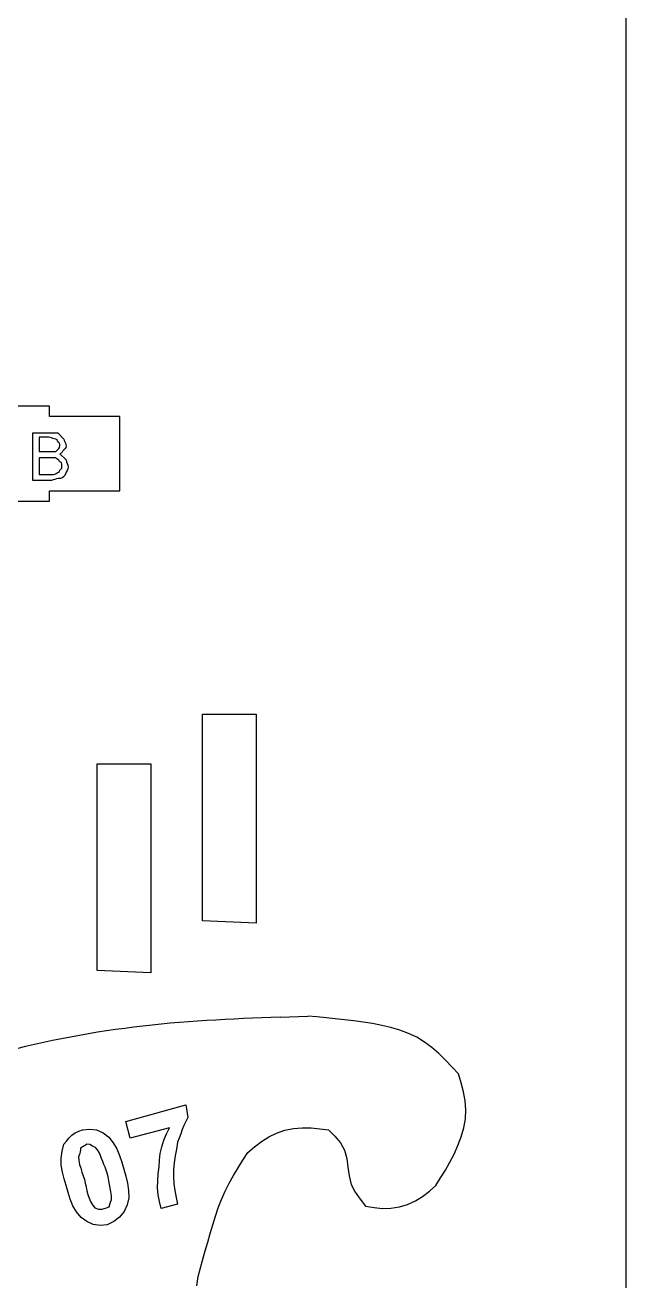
# Model space of a CAD drawing. Extents: x -314 to 250, y -186 to 186.
# Drawn here: x -158.3 to -134.1, y -92.6 to -42 of the extents above; entities that cross this region are included whole.
import ezdxf

# ---------------------------------------------------------------- set-up
doc = ezdxf.new("R2010")
doc.units = 0
doc.header["$MEASUREMENT"] = 0
doc.layers.get('0').update_dxf_attribs({"linetype": 'CONTINUOUS'})

msp = doc.modelspace()

# ---------------------------------------------------------------- linework, layer by layer
for p, q in [((-134.055, -3.625), (-134.055, -184.209)), ((-157.281, -57.315), (-160.03, -57.315)), ((-157.281, -57.731), (-157.281, -57.315)), ((-154.453, -57.731), (-157.281, -57.731)), ((-154.453, -60.734), (-154.453, -57.731)), ((-157.949, -60.318), (-157.949, -58.399)), ((-157.949, -58.399), (-156.951, -58.399)), ((-157.368, -58.569), (-157.698, -58.569)), ((-157.698, -58.569), (-157.698, -59.15)), ((-157.31, -58.574), (-157.368, -58.569)), ((-157.253, -58.583), (-157.31, -58.574)), ((-157.198, -58.599), (-157.253, -58.583)), ((-157.144, -58.62), (-157.198, -58.599)), ((-157.089, -58.639), (-157.144, -58.62)), ((-157.033, -58.651), (-157.089, -58.639)), ((-156.978, -58.669), (-157.033, -58.651)), ((-156.956, -58.721), (-156.978, -58.669)), ((-156.923, -58.767), (-156.956, -58.721)), ((-156.951, -58.399), (-156.7, -58.651)), ((-156.7, -58.651), (-156.687, -58.708)), ((-156.687, -58.708), (-156.665, -58.762)), ((-157.698, -59.15), (-157.281, -59.15)), ((-157.281, -59.15), (-157.033, -59.15)), ((-157.033, -59.15), (-156.951, -59.067)), ((-156.951, -59.067), (-156.91, -59.027)), ((-156.882, -58.81), (-156.923, -58.767)), ((-156.91, -59.027), (-156.877, -58.979)), ((-156.868, -58.865), (-156.882, -58.81)), ((-156.877, -58.979), (-156.868, -58.923)), ((-156.868, -58.923), (-156.868, -58.865)), ((-156.812, -59.214), (-156.868, -59.233)), ((-156.868, -59.233), (-156.617, -59.485)), ((-156.774, -59.171), (-156.812, -59.214)), ((-156.743, -59.12), (-156.774, -59.171)), ((-156.706, -59.074), (-156.743, -59.12)), ((-156.664, -59.033), (-156.706, -59.074)), ((-156.665, -58.762), (-156.639, -58.815)), ((-156.629, -58.986), (-156.664, -59.033)), ((-156.639, -58.815), (-156.621, -58.871)), ((-156.615, -58.93), (-156.629, -58.986)), ((-156.621, -58.871), (-156.615, -58.93)), ((-157.698, -59.402), (-157.698, -60.066)), ((-157.281, -59.402), (-157.698, -59.402)), ((-157.033, -59.402), (-157.281, -59.402)), ((-156.993, -59.437), (-157.033, -59.402)), ((-156.947, -59.467), (-156.993, -59.437)), ((-156.901, -59.495), (-156.947, -59.467)), ((-156.88, -59.545), (-156.901, -59.495)), ((-156.843, -59.578), (-156.88, -59.545)), ((-156.797, -59.603), (-156.843, -59.578)), ((-156.785, -59.658), (-156.797, -59.603)), ((-156.782, -59.711), (-156.785, -59.658)), ((-156.781, -59.765), (-156.782, -59.711)), ((-156.617, -59.485), (-156.599, -59.557)), ((-156.599, -59.557), (-156.567, -59.624)), ((-156.567, -59.624), (-156.54, -59.694)), ((-156.54, -59.694), (-156.533, -59.768)), ((-157.698, -60.066), (-157.281, -60.066)), ((-157.281, -60.066), (-157.116, -60.066)), ((-157.116, -60.066), (-157.064, -60.054)), ((-156.994, -60.243), (-157.065, -60.268)), ((-157.064, -60.054), (-157.014, -60.034)), ((-157.014, -60.034), (-156.971, -60.001)), ((-156.921, -60.233), (-156.994, -60.243)), ((-156.971, -60.001), (-156.926, -59.974)), ((-156.926, -59.974), (-156.881, -59.948)), ((-156.846, -60.229), (-156.921, -60.233)), ((-156.881, -59.948), (-156.866, -59.896)), ((-156.866, -59.896), (-156.829, -59.858)), ((-156.775, -60.207), (-156.846, -60.229)), ((-156.829, -59.858), (-156.792, -59.817)), ((-156.792, -59.817), (-156.781, -59.765)), ((-156.713, -60.166), (-156.775, -60.207)), ((-156.664, -60.109), (-156.713, -60.166)), ((-156.632, -60.042), (-156.664, -60.109)), ((-156.611, -59.972), (-156.632, -60.042)), ((-156.565, -59.912), (-156.611, -59.972)), ((-156.54, -59.843), (-156.565, -59.912)), ((-156.533, -59.768), (-156.54, -59.843)), ((-157.281, -60.318), (-157.949, -60.318)), ((-157.207, -60.31), (-157.281, -60.318)), ((-157.281, -60.734), (-154.453, -60.734)), ((-157.281, -61.151), (-157.281, -60.734)), ((-157.134, -60.294), (-157.207, -60.31)), ((-157.065, -60.268), (-157.134, -60.294)), ((-160.03, -61.151), (-157.281, -61.151)), ((-151.123, -69.74), (-148.957, -69.74)), ((-151.123, -78.075), (-151.123, -69.74)), ((-148.957, -69.74), (-148.957, -78.16)), ((-155.367, -80.076), (-155.367, -71.741)), ((-155.367, -71.741), (-153.204, -71.741)), ((-153.204, -71.741), (-153.204, -80.161)), ((-148.957, -78.16), (-151.123, -78.075)), ((-153.204, -80.161), (-155.367, -80.076)), ((-149.835, -82.029), (-150.205, -82.048)), ((-149.466, -82.011), (-149.835, -82.029)), ((-149.096, -81.994), (-149.466, -82.011)), ((-148.726, -81.979), (-149.096, -81.994)), ((-148.357, -81.964), (-148.726, -81.979)), ((-147.987, -81.95), (-148.357, -81.964)), ((-147.987, -81.95), (-146.877, -81.911)), ((-146.507, -81.944), (-146.877, -81.911)), ((-146.136, -81.979), (-146.507, -81.944)), ((-145.765, -82.016), (-146.136, -81.979)), ((-145.393, -82.056), (-145.765, -82.016)), ((-154.982, -82.509), (-155.347, -82.566)), ((-154.617, -82.455), (-154.982, -82.509)), ((-154.251, -82.405), (-154.617, -82.455)), ((-153.885, -82.358), (-154.251, -82.405)), ((-153.518, -82.315), (-153.885, -82.358)), ((-153.151, -82.275), (-153.518, -82.315)), ((-152.784, -82.238), (-153.151, -82.275)), ((-152.416, -82.203), (-152.784, -82.238)), ((-152.048, -82.172), (-152.416, -82.203)), ((-151.68, -82.143), (-152.048, -82.172)), ((-151.312, -82.116), (-151.68, -82.143)), ((-150.943, -82.091), (-151.312, -82.116)), ((-150.574, -82.069), (-150.943, -82.091)), ((-150.205, -82.048), (-150.574, -82.069)), ((-145.02, -82.102), (-145.393, -82.056)), ((-144.645, -82.154), (-145.02, -82.102)), ((-144.269, -82.213), (-144.645, -82.154)), ((-143.894, -82.284), (-144.269, -82.213)), ((-143.524, -82.37), (-143.894, -82.284)), ((-143.162, -82.476), (-143.524, -82.37)), ((-142.812, -82.607), (-143.162, -82.476)), ((-157.527, -82.977), (-157.888, -83.057)), ((-157.165, -82.901), (-157.527, -82.977)), ((-156.803, -82.828), (-157.165, -82.901)), ((-156.439, -82.757), (-156.803, -82.828)), ((-156.076, -82.69), (-156.439, -82.757)), ((-155.712, -82.627), (-156.076, -82.69)), ((-155.347, -82.566), (-155.712, -82.627)), ((-142.479, -82.765), (-142.812, -82.607)), ((-142.165, -82.957), (-142.479, -82.765)), ((-141.869, -83.178), (-142.165, -82.957)), ((-158.249, -83.139), (-158.609, -83.225)), ((-157.888, -83.057), (-158.249, -83.139)), ((-141.588, -83.424), (-141.869, -83.178)), ((-141.319, -83.688), (-141.588, -83.424)), ((-141.056, -83.964), (-141.319, -83.688)), ((-140.798, -84.246), (-141.056, -83.964)), ((-140.691, -84.607), (-140.798, -84.246)), ((-140.597, -84.968), (-140.691, -84.607)), ((-140.529, -85.329), (-140.597, -84.968)), ((-154.203, -86.164), (-151.788, -85.496)), ((-151.788, -85.496), (-151.705, -85.995)), ((-140.5, -85.693), (-140.529, -85.329)), ((-151.705, -85.995), (-151.792, -86.155)), ((-140.584, -86.421), (-140.519, -86.057)), ((-140.519, -86.057), (-140.5, -85.693)), ((-156.248, -86.624), (-156.103, -86.553)), ((-156.103, -86.553), (-155.952, -86.495)), ((-155.952, -86.495), (-155.666, -86.464)), ((-155.666, -86.464), (-155.383, -86.503)), ((-155.383, -86.503), (-155.116, -86.613)), ((-154.037, -86.829), (-154.203, -86.164)), ((-152.453, -86.412), (-154.037, -86.829)), ((-152.568, -86.662), (-152.453, -86.412)), ((-151.933, -86.488), (-151.994, -86.659)), ((-151.869, -86.319), (-151.933, -86.488)), ((-151.792, -86.155), (-151.869, -86.319)), ((-148.132, -86.628), (-147.795, -86.517)), ((-147.795, -86.517), (-147.447, -86.446)), ((-147.447, -86.446), (-147.095, -86.416)), ((-147.095, -86.416), (-146.744, -86.421)), ((-146.744, -86.421), (-146.393, -86.452)), ((-146.393, -86.452), (-146.043, -86.495)), ((-146.043, -86.495), (-145.787, -86.753)), ((-140.687, -86.78), (-140.584, -86.421)), ((-156.776, -87.354), (-156.7, -87.08)), ((-156.7, -87.08), (-156.603, -86.951)), ((-156.603, -86.951), (-156.498, -86.828)), ((-156.498, -86.828), (-156.38, -86.717)), ((-156.38, -86.717), (-156.248, -86.624)), ((-155.784, -87.08), (-155.841, -87.124)), ((-155.656, -87.09), (-155.784, -87.08)), ((-155.547, -87.157), (-155.656, -87.09)), ((-155.116, -86.613), (-154.892, -86.79)), ((-154.892, -86.79), (-154.714, -87.018)), ((-154.714, -87.018), (-154.571, -87.268)), ((-152.758, -87.179), (-152.672, -86.917)), ((-152.672, -86.917), (-152.568, -86.662)), ((-152.122, -86.998), (-152.169, -87.275)), ((-152.057, -86.829), (-152.122, -86.998)), ((-151.994, -86.659), (-152.057, -86.829)), ((-149.022, -87.185), (-148.744, -86.969)), ((-148.744, -86.969), (-148.45, -86.779)), ((-148.45, -86.779), (-148.132, -86.628)), ((-145.787, -86.753), (-145.561, -87.024)), ((-145.561, -87.024), (-145.393, -87.321)), ((-140.82, -87.131), (-140.687, -86.78)), ((-156.818, -87.634), (-156.776, -87.354)), ((-156.088, -87.513), (-156.117, -87.58)), ((-156.117, -87.58), (-156.099, -87.738)), ((-156.062, -87.446), (-156.088, -87.513)), ((-156.042, -87.377), (-156.062, -87.446)), ((-156.04, -87.303), (-156.042, -87.377)), ((-156.029, -87.235), (-156.04, -87.303)), ((-155.969, -87.193), (-156.029, -87.235)), ((-155.902, -87.161), (-155.969, -87.193)), ((-155.841, -87.124), (-155.902, -87.161)), ((-155.43, -87.204), (-155.547, -87.157)), ((-155.347, -87.305), (-155.43, -87.204)), ((-155.284, -87.415), (-155.347, -87.305)), ((-155.231, -87.531), (-155.284, -87.415)), ((-155.183, -87.65), (-155.231, -87.531)), ((-154.571, -87.268), (-154.457, -87.531)), ((-154.457, -87.531), (-154.365, -87.803)), ((-152.852, -87.721), (-152.819, -87.448)), ((-152.819, -87.448), (-152.758, -87.179)), ((-152.214, -87.552), (-152.254, -87.83)), ((-152.169, -87.275), (-152.214, -87.552)), ((-149.489, -87.719), (-149.291, -87.414)), ((-149.291, -87.414), (-149.022, -87.185)), ((-145.393, -87.321), (-145.301, -87.653)), ((-141.146, -87.801), (-140.975, -87.472)), ((-140.975, -87.472), (-140.82, -87.131)), ((-156.809, -87.918), (-156.818, -87.634)), ((-156.764, -88.199), (-156.809, -87.918)), ((-156.099, -87.738), (-156.07, -87.895)), ((-156.07, -87.895), (-156.026, -88.048)), ((-156.026, -88.048), (-155.976, -88.2)), ((-155.137, -87.77), (-155.183, -87.65)), ((-155.092, -87.89), (-155.137, -87.77)), ((-155.046, -88.009), (-155.092, -87.89)), ((-154.999, -88.128), (-155.046, -88.009)), ((-154.365, -87.803), (-154.285, -88.079)), ((-154.285, -88.079), (-154.204, -88.362)), ((-152.899, -88.275), (-152.869, -87.996)), ((-152.869, -87.996), (-152.852, -87.721)), ((-152.254, -87.83), (-152.28, -88.109)), ((-149.87, -88.335), (-149.683, -88.025)), ((-149.683, -88.025), (-149.489, -87.719)), ((-145.301, -87.653), (-145.253, -88.005)), ((-145.253, -88.005), (-145.207, -88.359)), ((-141.329, -88.121), (-141.146, -87.801)), ((-156.696, -88.475), (-156.764, -88.199)), ((-156.617, -88.747), (-156.696, -88.475)), ((-155.976, -88.2), (-155.922, -88.35)), ((-155.922, -88.35), (-155.866, -88.499)), ((-155.866, -88.499), (-155.839, -88.651)), ((-154.953, -88.248), (-154.999, -88.128)), ((-154.925, -88.399), (-154.953, -88.248)), ((-154.896, -88.55), (-154.925, -88.399)), ((-154.866, -88.701), (-154.896, -88.55)), ((-154.204, -88.362), (-154.135, -88.647)), ((-152.924, -88.835), (-152.92, -88.554)), ((-152.92, -88.554), (-152.899, -88.275)), ((-152.28, -88.109), (-152.287, -88.39)), ((-152.287, -88.39), (-152.271, -88.67)), ((-150.046, -88.649), (-149.87, -88.335)), ((-145.207, -88.359), (-145.121, -88.697)), ((-141.714, -88.747), (-141.52, -88.436)), ((-141.52, -88.436), (-141.329, -88.121)), ((-156.537, -89.022), (-156.617, -88.747)), ((-156.448, -89.294), (-156.537, -89.022)), ((-155.839, -88.651), (-155.809, -88.802)), ((-155.809, -88.802), (-155.776, -88.952)), ((-155.776, -88.952), (-155.736, -89.101)), ((-155.736, -89.101), (-155.689, -89.248)), ((-154.835, -88.852), (-154.866, -88.701)), ((-154.807, -89.004), (-154.835, -88.852)), ((-154.787, -89.157), (-154.807, -89.004)), ((-154.135, -88.647), (-154.093, -88.938)), ((-154.093, -88.938), (-154.091, -89.233)), ((-152.904, -89.115), (-152.924, -88.835)), ((-152.854, -89.39), (-152.904, -89.115)), ((-152.271, -88.67), (-152.235, -88.949)), ((-152.235, -88.949), (-152.184, -89.224)), ((-150.351, -89.301), (-150.207, -88.971)), ((-150.207, -88.971), (-150.046, -88.649)), ((-145.121, -88.697), (-144.969, -89.008)), ((-144.969, -89.008), (-144.769, -89.299)), ((-142.246, -89.181), (-141.975, -88.971)), ((-141.975, -88.971), (-141.714, -88.747)), ((-156.34, -89.559), (-156.448, -89.294)), ((-156.199, -89.808), (-156.34, -89.559)), ((-155.689, -89.248), (-155.63, -89.391)), ((-155.63, -89.391), (-155.555, -89.524)), ((-155.555, -89.524), (-155.45, -89.637)), ((-155.028, -89.66), (-154.884, -89.6)), ((-154.884, -89.6), (-154.834, -89.458)), ((-154.834, -89.458), (-154.789, -89.311)), ((-154.789, -89.311), (-154.787, -89.157)), ((-154.147, -89.522), (-154.272, -89.788)), ((-154.091, -89.233), (-154.147, -89.522)), ((-152.787, -89.663), (-152.854, -89.39)), ((-152.122, -89.498), (-152.787, -89.663)), ((-152.184, -89.224), (-152.122, -89.498)), ((-150.48, -89.638), (-150.351, -89.301)), ((-144.769, -89.299), (-144.545, -89.58)), ((-144.545, -89.58), (-144.204, -89.63)), ((-143.521, -89.659), (-143.181, -89.607)), ((-143.181, -89.607), (-142.85, -89.507)), ((-142.85, -89.507), (-142.536, -89.363)), ((-142.536, -89.363), (-142.246, -89.181)), ((-156.013, -90.027), (-156.199, -89.808)), ((-155.782, -90.195), (-156.013, -90.027)), ((-155.45, -89.637), (-155.313, -89.703)), ((-155.313, -89.703), (-155.17, -89.699)), ((-155.17, -89.699), (-155.028, -89.66)), ((-154.461, -90.013), (-154.695, -90.19)), ((-154.272, -89.788), (-154.461, -90.013)), ((-150.705, -90.327), (-150.597, -89.981)), ((-150.597, -89.981), (-150.48, -89.638)), ((-144.204, -89.63), (-143.863, -89.663)), ((-143.863, -89.663), (-143.521, -89.659)), ((-155.519, -90.312), (-155.782, -90.195)), ((-155.238, -90.36), (-155.519, -90.312)), ((-154.953, -90.331), (-155.238, -90.36)), ((-154.695, -90.19), (-154.953, -90.331)), ((-150.807, -90.674), (-150.705, -90.327)), ((-151.004, -91.37), (-150.907, -91.022)), ((-150.907, -91.022), (-150.807, -90.674)), ((-151.1, -91.719), (-151.004, -91.37)), ((-151.289, -92.415), (-151.1, -91.719)), ((-151.348, -92.785), (-151.289, -92.415))]:
    msp.add_line(p, q)

doc.saveas('drawing.dxf')
